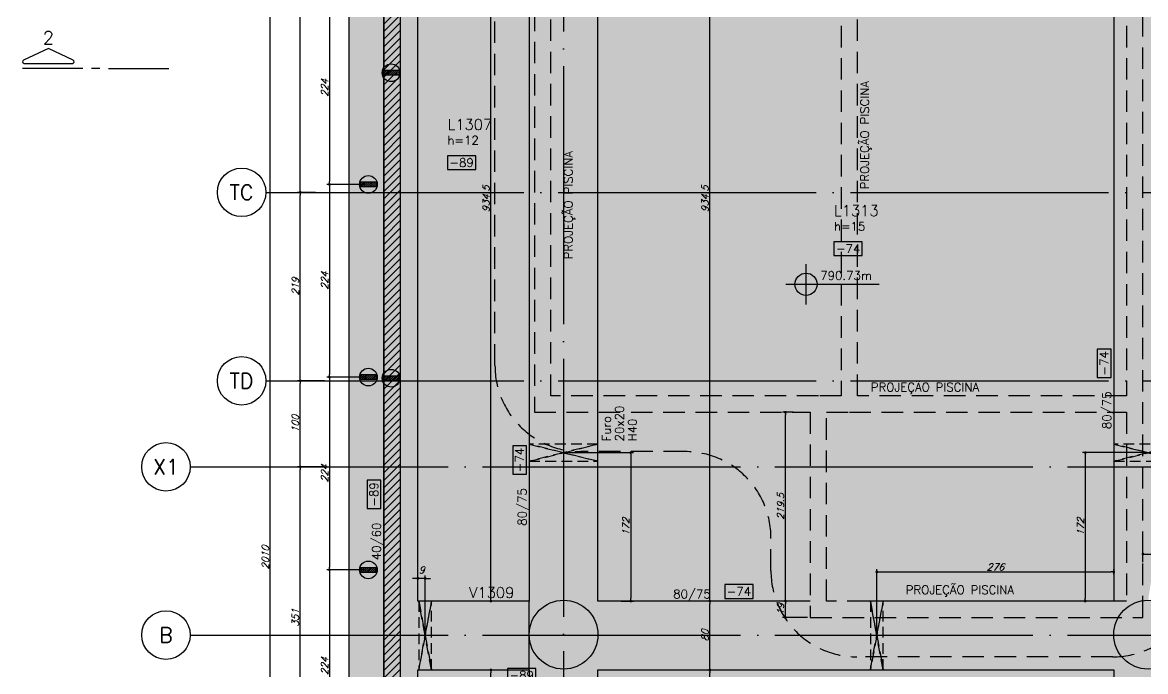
# Model space of a CAD drawing. Extents: x -5051 to 5519, y -2218 to 2282.
# Drawn here: x -3929 to -2623, y 317 to 1071 of the extents above; entities that cross this region are included whole.
import ezdxf
from ezdxf.enums import TextEntityAlignment as Align

# ---------------------------------------------------------------- set-up
doc = ezdxf.new("R2010")
doc.units = 0
doc.header["$LTSCALE"] = 50
doc.header["$MEASUREMENT"] = 0
for name, pattern in [('DASHED', [0.75, 0.5, -0.25]), ('EIXO', [6.8, 6, -0.4, 0, -0.4]), ('HIDDEN', [0.375, 0.25, -0.125])]:
    doc.linetypes.add(name, pattern=pattern)
doc.layers.get('0').update_dxf_attribs({"linetype": 'CONTINUOUS'})
doc.layers.get('DEFPOINTS').update_dxf_attribs({"linetype": 'CONTINUOUS'})
for name, color, linetype in [('71', 6, 'CONTINUOUS'), ('F-ARM', 6, 'CONTINUOUS'), ('F-CORTE-INDICAÇÃO', 4, 'CONTINUOUS'), ('F-COTAS', 106, 'CONTINUOUS'), ('F-COTAS ANCORAGEM', 106, 'CONTINUOUS'), ('F-COTAS-FUROS VIGA', 50, 'CONTINUOUS'), ('F-DESNIVEL-8', 11, 'CONTINUOUS'), ('F-EIXO', 12, 'EIXO'), ('F-FURO-PAREDE', 2, 'HIDDEN'), ('F-FURO-PAREDE-TEXTOS', 2, 'CONTINUOUS'), ('F-LAJES', 3, 'CONTINUOUS'), ('F-LAJES-DIM', 2, 'CONTINUOUS'), ('F-LAJES-NOME', 4, 'CONTINUOUS'), ('F-NÍVEL-PLANTA', 2, 'CONTINUOUS'), ('F-PILARES-M', 170, 'CONTINUOUS'), ('F-PISCINA PROJ.', 1, 'CONTINUOUS'), ('F-TEXTO', 6, 'CONTINUOUS'), ('F-TEXTO-YELLOW', 2, 'CONTINUOUS'), ('F-VIGAS', 3, 'CONTINUOUS'), ('F-VIGAS-DIM', 2, 'CONTINUOUS'), ('F-VIGAS-NOME', 4, 'CONTINUOUS')]:
    doc.layers.add(name, color=color, linetype=linetype)
doc.layers.add('F-DESNIVEL-6', color=7, linetype='CONTINUOUS', true_color=0xffdebd)
doc.styles.add('CP-TEXT-INCL', font='simplex.shx', dxfattribs={"oblique": 20})
doc.styles.add('MCP', font='simplex.shx')
doc.styles.add('ROMANS', font='simplex.shx')
doc.dimstyles.new('CP-COTAS-50', dxfattribs={"dimscale": 0.64, "dimtxt": 12.5, "dimasz": 5, "dimexe": 5, "dimexo": 5, "dimgap": 2.5, "dimtad": 1, "dimdec": 1, "dimdsep": 46, "dimtxsty": 'CP-TEXT-INCL', "dimblk1": 'DOT', "dimblk2": 'DOT', "dimsah": 1, "dimcen": 9, "dimclrd": 256, "dimclre": 256, "dimclrt": 256, "dimadec": 0, "dimazin": 0, "dimtfac": 1, "dimtdec": 1, "dimtmove": 2, "dimatfit": 3, "dimldrblk": 'DOT', "dimfxl": 5, "dimtolj": 1, "dimarcsym": 0})

# ---------------------------------------------------------------- blocks, each defined once
blk = doc.blocks.new('*U3')
at = {"layer": 'F-EIXO'}
blk.add_line((0, 0), (7197, 0), dxfattribs=at)
at = {"layer": 'F-EIXO', "color": 2, "linetype": 'Continuous'}
blk.add_circle((-28.2072, 0), 28.2072, dxfattribs=at)
at = {"layer": 'F-TEXTO', "style": 'ROMANS'}
blk.add_attdef('EIXO', text='', height=17.5, dxfattribs=at).set_placement((-28.2072, 0), align=Align.MIDDLE_CENTER)
blk = doc.blocks.new('*U4')
at = {"layer": 'F-EIXO'}
blk.add_line((0, 0), (7285, 0), dxfattribs=at)
at = {"layer": 'F-EIXO', "color": 2, "linetype": 'Continuous'}
blk.add_circle((-28.2072, 0), 28.2072, dxfattribs=at)
at = {"layer": 'F-TEXTO', "style": 'ROMANS'}
blk.add_attdef('EIXO', text='', height=17.5, dxfattribs=at).set_placement((-28.2072, 0), align=Align.MIDDLE_CENTER)
blk = doc.blocks.new('*U214')
at = {"layer": 'F-EIXO'}
blk.add_line((0, 0), (0, -2495.8), dxfattribs=at)
at = {"layer": 'F-TEXTO', "style": 'ROMANS'}
blk.add_attdef('EIXO', text='', height=17.5, rotation=360, dxfattribs=at).set_placement((0, 28.2), align=Align.MIDDLE_CENTER)
blk = doc.blocks.new('*U9')
at = {"layer": 'F-LAJES-DIM', "color": 1}
blk.add_lwpolyline([(0, 0), (33, 0), (33, 16), (0, 16)], close=True, dxfattribs=at)
at = {"layer": 'F-LAJES-DIM', "style": 'MCP'}
blk.add_attdef('DIM', text='', height=10, dxfattribs=at).set_placement((16.5, 8), align=Align.MIDDLE_CENTER)
blk = doc.blocks.new('*U12')
at = {"layer": 'F-VIGAS-DIM', "color": 1}
blk.add_lwpolyline([(0, 0), (33, 0), (33, 16), (0, 16)], close=True, dxfattribs=at)
at = {"layer": 'F-VIGAS-DIM', "style": 'MCP'}
blk.add_attdef('DIM', text='', height=10, dxfattribs=at).set_placement((16.5, 8), align=Align.MIDDLE_CENTER)
blk = doc.blocks.new('*U17')
at = {"layer": 'F-CORTE-INDICAÇÃO'}
for p, q in [((-100, 0), (-170, 0)), ((-80, 0), (-90, 0)), ((-70, 0), (0, 0))]:
    blk.add_line(p, q, dxfattribs=at)
blk.add_lwpolyline([(-112, 6, 0.802585), (-111.2, 9.8), (-140, 23.3), (-168.8, 9.8, 0.802585), (-168, 6)], format="xyb", close=True, dxfattribs=at)
at = {"layer": 'F-CORTE-INDICAÇÃO', "style": 'ROMANS'}
blk.add_attdef('CORTE', text='', height=15, dxfattribs=at).set_placement((-140, 35.8), align=Align.MIDDLE_CENTER)
at = {"layer": 'F-CORTE-INDICAÇÃO', "color": 2, "style": 'ROMANS'}
blk.add_attdef('FOLHA', text='', height=12, dxfattribs=at).set_placement((-140, -10), align=Align.MIDDLE_CENTER)
blk = doc.blocks.new('_DOT')
at = {"color": 0, "linetype": 'ByBlock'}
blk.add_line((-0.5, 0), (-1, 0), dxfattribs=at)
at = {"color": 0, "linetype": 'ByBlock', "const_width": 0.5}
blk.add_lwpolyline([(-0.25, 0, 1), (0.25, 0, 1)], format="xyb", close=True, dxfattribs=at)
blk = doc.blocks.new('*D100')
at = {"layer": 'DEFPOINTS', "color": 0, "linetype": 'Continuous', "transparency": 16777216}
for p in [(-3130, 319), (-3130, 319), (-3130, 171)]:
    blk.add_point(p, dxfattribs=at)
at = {"layer": 'F-COTAS', "linetype": 'Continuous', "lineweight": -2, "transparency": 16777216}
blk.add_line((-3130, 174.2), (-3130, 315.8), dxfattribs=at)
at = {"layer": 'F-COTAS', "linetype": 'Continuous', "lineweight": -2, "transparency": 16777216, "xscale": 3.2, "yscale": 3.2, "zscale": 3.2}
for p, rotation in [((-3130, 319), 90), ((-3130, 171), 270)]:
    blk.add_blockref('_DOT', p, dxfattribs=dict(at, rotation=rotation))
at = {"layer": 'F-COTAS', "linetype": 'Continuous', "transparency": 16777216, "insert": (-3135.6, 245), "char_height": 8, "attachment_point": 5, "rotation": 90, "style": 'CP-TEXT-INCL'}
blk.add_mtext('\\A1;148', dxfattribs=at)
blk = doc.blocks.new('*D101')
at = {"layer": 'DEFPOINTS', "color": 0, "linetype": 'Continuous', "transparency": 16777216}
for p in [(-3130, 399), (-3130, 399), (-3130, 319)]:
    blk.add_point(p, dxfattribs=at)
at = {"layer": 'F-COTAS', "linetype": 'Continuous', "lineweight": -2, "transparency": 16777216}
blk.add_line((-3130, 322.2), (-3130, 395.8), dxfattribs=at)
at = {"layer": 'F-COTAS', "linetype": 'Continuous', "lineweight": -2, "transparency": 16777216, "xscale": 3.2, "yscale": 3.2, "zscale": 3.2}
for p, rotation in [((-3130, 399), 90), ((-3130, 319), 270)]:
    blk.add_blockref('_DOT', p, dxfattribs=dict(at, rotation=rotation))
at = {"layer": 'F-COTAS', "linetype": 'Continuous', "transparency": 16777216, "insert": (-3135.6, 359), "char_height": 8, "attachment_point": 5, "rotation": 90, "style": 'CP-TEXT-INCL'}
blk.add_mtext('\\A1;80', dxfattribs=at)
blk = doc.blocks.new('*D102')
at = {"layer": 'DEFPOINTS', "color": 0, "linetype": 'Continuous', "transparency": 16777216}
for p in [(-3130, 1333.5), (-3130, 1333.5), (-3130, 399)]:
    blk.add_point(p, dxfattribs=at)
at = {"layer": 'F-COTAS', "linetype": 'Continuous', "lineweight": -2, "transparency": 16777216}
blk.add_line((-3130, 402.2), (-3130, 1330.3), dxfattribs=at)
at = {"layer": 'F-COTAS', "linetype": 'Continuous', "lineweight": -2, "transparency": 16777216, "xscale": 3.2, "yscale": 3.2, "zscale": 3.2}
for p, rotation in [((-3130, 1333.5), 90), ((-3130, 399), 270)]:
    blk.add_blockref('_DOT', p, dxfattribs=dict(at, rotation=rotation))
at = {"layer": 'F-COTAS', "linetype": 'Continuous', "transparency": 16777216, "insert": (-3135.6, 866.3), "char_height": 8, "attachment_point": 5, "rotation": 90, "style": 'CP-TEXT-INCL'}
blk.add_mtext('\\A1;934.5', dxfattribs=at)
blk = doc.blocks.new('*D105')
at = {"layer": 'DEFPOINTS', "color": 0, "linetype": 'Continuous', "transparency": 16777216}
for p in [(-3384.5, 319), (-3384.5, 319), (-3384.5, -397.3)]:
    blk.add_point(p, dxfattribs=at)
at = {"layer": 'F-COTAS', "linetype": 'Continuous', "lineweight": -2, "transparency": 16777216}
blk.add_line((-3384.5, -394.1), (-3384.5, 315.8), dxfattribs=at)
at = {"layer": 'F-COTAS', "linetype": 'Continuous', "lineweight": -2, "transparency": 16777216, "xscale": 3.2, "yscale": 3.2, "zscale": 3.2}
for p, rotation in [((-3384.5, 319), 90), ((-3384.5, -397.3), 270)]:
    blk.add_blockref('_DOT', p, dxfattribs=dict(at, rotation=rotation))
at = {"layer": 'F-COTAS', "linetype": 'Continuous', "transparency": 16777216, "insert": (-3390.1, -39.1), "char_height": 8, "attachment_point": 5, "rotation": 90, "style": 'CP-TEXT-INCL'}
blk.add_mtext('\\A1;716.3', dxfattribs=at)
blk = doc.blocks.new('*D106')
at = {"layer": 'DEFPOINTS', "color": 0, "linetype": 'Continuous', "transparency": 16777216}
for p in [(-3384.5, 1333.5), (-3384.5, 1333.5), (-3384.5, 399)]:
    blk.add_point(p, dxfattribs=at)
at = {"layer": 'F-COTAS', "linetype": 'Continuous', "lineweight": -2, "transparency": 16777216}
blk.add_line((-3384.5, 402.2), (-3384.5, 1330.3), dxfattribs=at)
at = {"layer": 'F-COTAS', "linetype": 'Continuous', "lineweight": -2, "transparency": 16777216, "xscale": 3.2, "yscale": 3.2, "zscale": 3.2}
for p, rotation in [((-3384.5, 1333.5), 90), ((-3384.5, 399), 270)]:
    blk.add_blockref('_DOT', p, dxfattribs=dict(at, rotation=rotation))
at = {"layer": 'F-COTAS', "linetype": 'Continuous', "transparency": 16777216, "insert": (-3390.1, 866.3), "char_height": 8, "attachment_point": 5, "rotation": 90, "style": 'CP-TEXT-INCL'}
blk.add_mtext('\\A1;934.5', dxfattribs=at)
blk = doc.blocks.new('*D354')
at = {"layer": 'DEFPOINTS', "color": 0, "linetype": 'Continuous', "transparency": 16777216}
for p in [(-2660, 432.9), (-2660, 427.2), (-2935.6, 359)]:
    blk.add_point(p, dxfattribs=at)
at = {"layer": 'F-COTAS-FUROS VIGA', "linetype": 'Continuous', "lineweight": -2, "transparency": 16777216}
for p, q in [((-2935.6, 362.2), (-2935.6, 436.1)), ((-2932.4, 432.9), (-2663.2, 432.9)), ((-2660, 430.4), (-2660, 436.1))]:
    blk.add_line(p, q, dxfattribs=at)
at = {"layer": 'F-COTAS-FUROS VIGA', "linetype": 'Continuous', "lineweight": -2, "transparency": 16777216, "xscale": 3.2, "yscale": 3.2, "zscale": 3.2, "rotation": 180}
blk.add_blockref('_DOT', (-2935.6, 432.9), dxfattribs=at)
at = {"layer": 'F-COTAS-FUROS VIGA', "linetype": 'Continuous', "lineweight": -2, "transparency": 16777216, "xscale": 3.2, "yscale": 3.2, "zscale": 3.2}
blk.add_blockref('_DOT', (-2660, 432.9), dxfattribs=at)
at = {"layer": 'F-COTAS-FUROS VIGA', "linetype": 'Continuous', "transparency": 16777216, "insert": (-2797.8, 438.5), "char_height": 8, "attachment_point": 5, "style": 'CP-TEXT-INCL'}
blk.add_mtext('\\A1;276', dxfattribs=at)
blk = doc.blocks.new('*D355')
at = {"layer": 'DEFPOINTS', "color": 0, "linetype": 'Continuous', "transparency": 16777216}
for p in [(-2620, 571.5), (-2693.1, 399), (-2684.3, 399)]:
    blk.add_point(p, dxfattribs=at)
at = {"layer": 'F-COTAS-FUROS VIGA', "linetype": 'Continuous', "lineweight": -2, "transparency": 16777216}
for p, q in [((-2623.2, 571.5), (-2696.3, 571.5)), ((-2693.1, 568.3), (-2693.1, 402.2)), ((-2687.5, 399), (-2696.3, 399))]:
    blk.add_line(p, q, dxfattribs=at)
at = {"layer": 'F-COTAS-FUROS VIGA', "linetype": 'Continuous', "lineweight": -2, "transparency": 16777216, "xscale": 3.2, "yscale": 3.2, "zscale": 3.2}
for p, rotation in [((-2693.1, 571.5), 90), ((-2693.1, 399), 270)]:
    blk.add_blockref('_DOT', p, dxfattribs=dict(at, rotation=rotation))
at = {"layer": 'F-COTAS-FUROS VIGA', "linetype": 'Continuous', "transparency": 16777216, "insert": (-2698.7, 485.2), "char_height": 8, "attachment_point": 5, "rotation": 90, "style": 'CP-TEXT-INCL'}
blk.add_mtext('\\A1;172', dxfattribs=at)
blk = doc.blocks.new('*D356')
at = {"layer": 'DEFPOINTS', "color": 0, "linetype": 'Continuous', "transparency": 16777216}
for p in [(-3300, 571.5), (-3236.1, 399), (-3221.9, 399)]:
    blk.add_point(p, dxfattribs=at)
at = {"layer": 'F-COTAS-FUROS VIGA', "linetype": 'Continuous', "lineweight": -2, "transparency": 16777216}
for p, q in [((-3296.8, 571.5), (-3218.7, 571.5)), ((-3221.9, 568.3), (-3221.9, 402.2)), ((-3232.9, 399), (-3218.7, 399))]:
    blk.add_line(p, q, dxfattribs=at)
at = {"layer": 'F-COTAS-FUROS VIGA', "linetype": 'Continuous', "lineweight": -2, "transparency": 16777216, "xscale": 3.2, "yscale": 3.2, "zscale": 3.2}
for p, rotation in [((-3221.9, 571.5), 90), ((-3221.9, 399), 270)]:
    blk.add_blockref('_DOT', p, dxfattribs=dict(at, rotation=rotation))
at = {"layer": 'F-COTAS-FUROS VIGA', "linetype": 'Continuous', "transparency": 16777216, "insert": (-3227.5, 485.2), "char_height": 8, "attachment_point": 5, "rotation": 90, "style": 'CP-TEXT-INCL'}
blk.add_mtext('\\A1;172', dxfattribs=at)
blk = doc.blocks.new('*D357')
at = {"layer": 'DEFPOINTS', "color": 0, "linetype": 'Continuous', "transparency": 16777216}
for p in [(-3469.5, 425.4), (-3469.5, 410.4), (-3461, 359)]:
    blk.add_point(p, dxfattribs=at)
at = {"layer": 'F-COTAS-FUROS VIGA', "linetype": 'Continuous', "lineweight": -2, "transparency": 16777216}
for p, q in [((-3472.7, 425.4), (-3475.9, 425.4)), ((-3469.5, 413.6), (-3469.5, 428.6)), ((-3461, 425.4), (-3469.5, 425.4)), ((-3461, 362.2), (-3461, 428.6)), ((-3457.8, 425.4), (-3454.6, 425.4))]:
    blk.add_line(p, q, dxfattribs=at)
at = {"layer": 'F-COTAS-FUROS VIGA', "linetype": 'Continuous', "lineweight": -2, "transparency": 16777216, "xscale": 3.2, "yscale": 3.2, "zscale": 3.2}
blk.add_blockref('_DOT', (-3469.5, 425.4), dxfattribs=at)
at = {"layer": 'F-COTAS-FUROS VIGA', "linetype": 'Continuous', "lineweight": -2, "transparency": 16777216, "xscale": 3.2, "yscale": 3.2, "zscale": 3.2, "rotation": 180}
blk.add_blockref('_DOT', (-3461, 425.4), dxfattribs=at)
at = {"layer": 'F-COTAS-FUROS VIGA', "linetype": 'Continuous', "transparency": 16777216, "insert": (-3465.2, 435), "char_height": 8, "attachment_point": 5, "style": 'CP-TEXT-INCL'}
blk.add_mtext('\\A1;9', dxfattribs=at)
blk = doc.blocks.new('PONTO ANCORAGEM_EST')
at = {"layer": 'F-ARM'}
h = blk.add_hatch(dxfattribs=at)
h.set_pattern_fill('ANSI31', color=2, scale=0.5)
h.set_pattern_definition([(45, (0, 0), (-1.122532, 1.122532), [])])
h.paths.add_polyline_path([(-1159.6, 5937.1), (-1179.6, 5937.1), (-1179.6, 5932.1), (-1159.6, 5932.1)])
at = {"layer": 'F-ARM', "color": 3, "elevation": 0}
blk.add_lwpolyline([(-1179.6, 5932.1), (-1159.6, 5932.1), (-1159.6, 5937.1), (-1179.6, 5937.1)], close=True, dxfattribs=at)
at = {"layer": 'F-ARM', "color": 3}
blk.add_circle((-1169.6, 5934.6, 0), 10.3, dxfattribs=at)
blk = doc.blocks.new('*D414')
at = {"layer": 'DEFPOINTS', "color": 0, "linetype": 'Continuous', "transparency": 16777216}
for p in [(-3641.4, 1454.5), (-3549.5, 1454.5), (-3549.5, -555.5)]:
    blk.add_point(p, dxfattribs=at)
at = {"layer": 'F-COTAS', "linetype": 'Continuous', "lineweight": -2, "transparency": 16777216}
for p, q in [((-3552.7, 1454.5), (-3644.6, 1454.5)), ((-3641.4, -552.3), (-3641.4, 1451.3)), ((-3552.7, -555.5), (-3644.6, -555.5))]:
    blk.add_line(p, q, dxfattribs=at)
at = {"layer": 'F-COTAS', "linetype": 'Continuous', "lineweight": -2, "transparency": 16777216, "xscale": 3.2, "yscale": 3.2, "zscale": 3.2}
for p, rotation in [((-3641.4, 1454.5), 90), ((-3641.4, -555.5), 270)]:
    blk.add_blockref('_DOT', p, dxfattribs=dict(at, rotation=rotation))
at = {"layer": 'F-COTAS', "linetype": 'Continuous', "transparency": 16777216, "insert": (-3647, 449.5), "char_height": 8, "attachment_point": 5, "rotation": 90, "style": 'CP-TEXT-INCL'}
blk.add_mtext('\\A1;2010', dxfattribs=at)
blk = doc.blocks.new('*D419')
at = {"layer": 'DEFPOINTS', "color": 0, "linetype": 'Continuous', "transparency": 16777216}
for p in [(-3606.3, 555), (-3575, 555), (-3575, 204)]:
    blk.add_point(p, dxfattribs=at)
at = {"layer": 'F-COTAS', "linetype": 'Continuous', "lineweight": -2, "transparency": 16777216}
for p, q in [((-3578.2, 555), (-3609.5, 555)), ((-3606.3, 207.2), (-3606.3, 551.8)), ((-3578.2, 204), (-3609.5, 204))]:
    blk.add_line(p, q, dxfattribs=at)
at = {"layer": 'F-COTAS', "linetype": 'Continuous', "lineweight": -2, "transparency": 16777216, "xscale": 3.2, "yscale": 3.2, "zscale": 3.2}
for p, rotation in [((-3606.3, 555), 90), ((-3606.3, 204), 270)]:
    blk.add_blockref('_DOT', p, dxfattribs=dict(at, rotation=rotation))
at = {"layer": 'F-COTAS', "linetype": 'Continuous', "transparency": 16777216, "insert": (-3611.9, 379.5), "char_height": 8, "attachment_point": 5, "rotation": 90, "style": 'CP-TEXT-INCL'}
blk.add_mtext('\\A1;351', dxfattribs=at)
blk = doc.blocks.new('*D420')
at = {"layer": 'DEFPOINTS', "color": 0, "linetype": 'Continuous', "transparency": 16777216}
for p in [(-3606.3, 655), (-3575, 655), (-3575, 555)]:
    blk.add_point(p, dxfattribs=at)
at = {"layer": 'F-COTAS', "linetype": 'Continuous', "lineweight": -2, "transparency": 16777216}
for p, q in [((-3578.2, 655), (-3609.5, 655)), ((-3606.3, 558.2), (-3606.3, 651.8)), ((-3578.2, 555), (-3609.5, 555))]:
    blk.add_line(p, q, dxfattribs=at)
at = {"layer": 'F-COTAS', "linetype": 'Continuous', "lineweight": -2, "transparency": 16777216, "xscale": 3.2, "yscale": 3.2, "zscale": 3.2}
for p, rotation in [((-3606.3, 655), 90), ((-3606.3, 555), 270)]:
    blk.add_blockref('_DOT', p, dxfattribs=dict(at, rotation=rotation))
at = {"layer": 'F-COTAS', "linetype": 'Continuous', "transparency": 16777216, "insert": (-3611.9, 605), "char_height": 8, "attachment_point": 5, "rotation": 90, "style": 'CP-TEXT-INCL'}
blk.add_mtext('\\A1;100', dxfattribs=at)
blk = doc.blocks.new('*D421')
at = {"layer": 'DEFPOINTS', "color": 0, "linetype": 'Continuous', "transparency": 16777216}
for p in [(-3606.3, 874), (-3585.3, 874), (-3575, 655)]:
    blk.add_point(p, dxfattribs=at)
at = {"layer": 'F-COTAS', "linetype": 'Continuous', "lineweight": -2, "transparency": 16777216}
for p, q in [((-3588.5, 874), (-3609.5, 874)), ((-3606.3, 658.2), (-3606.3, 870.8)), ((-3578.2, 655), (-3609.5, 655))]:
    blk.add_line(p, q, dxfattribs=at)
at = {"layer": 'F-COTAS', "linetype": 'Continuous', "lineweight": -2, "transparency": 16777216, "xscale": 3.2, "yscale": 3.2, "zscale": 3.2}
for p, rotation in [((-3606.3, 874), 90), ((-3606.3, 655), 270)]:
    blk.add_blockref('_DOT', p, dxfattribs=dict(at, rotation=rotation))
at = {"layer": 'F-COTAS', "linetype": 'Continuous', "transparency": 16777216, "insert": (-3611.9, 764.5), "char_height": 8, "attachment_point": 5, "rotation": 90, "style": 'CP-TEXT-INCL'}
blk.add_mtext('\\A1;219', dxfattribs=at)
blk = doc.blocks.new('*D422')
at = {"layer": 'DEFPOINTS', "color": 0, "linetype": 'Continuous', "transparency": 16777216}
for p in [(-3606.3, 1343.5), (-3594.5, 1343.5), (-3585.3, 874)]:
    blk.add_point(p, dxfattribs=at)
at = {"layer": 'F-COTAS', "linetype": 'Continuous', "lineweight": -2, "transparency": 16777216}
for p, q in [((-3597.7, 1343.5), (-3609.5, 1343.5)), ((-3606.3, 877.2), (-3606.3, 1340.3)), ((-3588.5, 874), (-3609.5, 874))]:
    blk.add_line(p, q, dxfattribs=at)
at = {"layer": 'F-COTAS', "linetype": 'Continuous', "lineweight": -2, "transparency": 16777216, "xscale": 3.2, "yscale": 3.2, "zscale": 3.2}
for p, rotation in [((-3606.3, 1343.5), 90), ((-3606.3, 874), 270)]:
    blk.add_blockref('_DOT', p, dxfattribs=dict(at, rotation=rotation))
at = {"layer": 'F-COTAS', "linetype": 'Continuous', "transparency": 16777216, "insert": (-3611.9, 1108.8), "char_height": 8, "attachment_point": 5, "rotation": 90, "style": 'CP-TEXT-INCL'}
blk.add_mtext('\\A1;469.5', dxfattribs=at)
blk = doc.blocks.new('*D529')
at = {"layer": 'DEFPOINTS', "color": 0, "linetype": 'Continuous', "transparency": 16777216}
for p in [(-3527, 1107.3), (-3572.3, 883.3), (-3527, 883.3)]:
    blk.add_point(p, dxfattribs=at)
at = {"layer": 'F-COTAS ANCORAGEM', "linetype": 'Continuous', "lineweight": -2, "transparency": 16777216}
for p, q in [((-3530.2, 1107.3), (-3575.5, 1107.3)), ((-3572.3, 1104.1), (-3572.3, 886.5)), ((-3530.2, 883.3), (-3575.5, 883.3))]:
    blk.add_line(p, q, dxfattribs=at)
at = {"layer": 'F-COTAS ANCORAGEM', "linetype": 'Continuous', "lineweight": -2, "transparency": 16777216, "xscale": 3.2, "yscale": 3.2, "zscale": 3.2}
for p, rotation in [((-3572.3, 1107.3), 90), ((-3572.3, 883.3), 270)]:
    blk.add_blockref('_DOT', p, dxfattribs=dict(at, rotation=rotation))
at = {"layer": 'F-COTAS ANCORAGEM', "linetype": 'Continuous', "transparency": 16777216, "insert": (-3577.9, 995.3), "char_height": 8, "attachment_point": 5, "rotation": 90, "style": 'CP-TEXT-INCL'}
blk.add_mtext('\\A1;224', dxfattribs=at)
blk = doc.blocks.new('*D530')
at = {"layer": 'DEFPOINTS', "color": 0, "linetype": 'Continuous', "transparency": 16777216}
for p in [(-3527, 883.3), (-3572.3, 659.3), (-3527, 659.3)]:
    blk.add_point(p, dxfattribs=at)
at = {"layer": 'F-COTAS ANCORAGEM', "linetype": 'Continuous', "lineweight": -2, "transparency": 16777216}
for p, q in [((-3530.2, 883.3), (-3575.5, 883.3)), ((-3572.3, 880.1), (-3572.3, 662.5)), ((-3530.2, 659.3), (-3575.5, 659.3))]:
    blk.add_line(p, q, dxfattribs=at)
at = {"layer": 'F-COTAS ANCORAGEM', "linetype": 'Continuous', "lineweight": -2, "transparency": 16777216, "xscale": 3.2, "yscale": 3.2, "zscale": 3.2}
for p, rotation in [((-3572.3, 883.3), 90), ((-3572.3, 659.3), 270)]:
    blk.add_blockref('_DOT', p, dxfattribs=dict(at, rotation=rotation))
at = {"layer": 'F-COTAS ANCORAGEM', "linetype": 'Continuous', "transparency": 16777216, "insert": (-3577.9, 771.3), "char_height": 8, "attachment_point": 5, "rotation": 90, "style": 'CP-TEXT-INCL'}
blk.add_mtext('\\A1;224', dxfattribs=at)
blk = doc.blocks.new('*D531')
at = {"layer": 'DEFPOINTS', "color": 0, "linetype": 'Continuous', "transparency": 16777216}
for p in [(-3527, 659.3), (-3572.3, 435.3), (-3527, 435.3)]:
    blk.add_point(p, dxfattribs=at)
at = {"layer": 'F-COTAS ANCORAGEM', "linetype": 'Continuous', "lineweight": -2, "transparency": 16777216}
for p, q in [((-3530.2, 659.3), (-3575.5, 659.3)), ((-3572.3, 656.1), (-3572.3, 438.5)), ((-3530.2, 435.3), (-3575.5, 435.3))]:
    blk.add_line(p, q, dxfattribs=at)
at = {"layer": 'F-COTAS ANCORAGEM', "linetype": 'Continuous', "lineweight": -2, "transparency": 16777216, "xscale": 3.2, "yscale": 3.2, "zscale": 3.2}
for p, rotation in [((-3572.3, 659.3), 90), ((-3572.3, 435.3), 270)]:
    blk.add_blockref('_DOT', p, dxfattribs=dict(at, rotation=rotation))
at = {"layer": 'F-COTAS ANCORAGEM', "linetype": 'Continuous', "transparency": 16777216, "insert": (-3577.9, 547.3), "char_height": 8, "attachment_point": 5, "rotation": 90, "style": 'CP-TEXT-INCL'}
blk.add_mtext('\\A1;224', dxfattribs=at)
blk = doc.blocks.new('*D532')
at = {"layer": 'DEFPOINTS', "color": 0, "linetype": 'Continuous', "transparency": 16777216}
for p in [(-3527, 435.3), (-3572.3, 211.3), (-3527, 211.3)]:
    blk.add_point(p, dxfattribs=at)
at = {"layer": 'F-COTAS ANCORAGEM', "linetype": 'Continuous', "lineweight": -2, "transparency": 16777216}
for p, q in [((-3530.2, 435.3), (-3575.5, 435.3)), ((-3572.3, 432.1), (-3572.3, 214.5)), ((-3530.2, 211.3), (-3575.5, 211.3))]:
    blk.add_line(p, q, dxfattribs=at)
at = {"layer": 'F-COTAS ANCORAGEM', "linetype": 'Continuous', "lineweight": -2, "transparency": 16777216, "xscale": 3.2, "yscale": 3.2, "zscale": 3.2}
for p, rotation in [((-3572.3, 435.3), 90), ((-3572.3, 211.3), 270)]:
    blk.add_blockref('_DOT', p, dxfattribs=dict(at, rotation=rotation))
at = {"layer": 'F-COTAS ANCORAGEM', "linetype": 'Continuous', "transparency": 16777216, "insert": (-3577.9, 323.3), "char_height": 8, "attachment_point": 5, "rotation": 90, "style": 'CP-TEXT-INCL'}
blk.add_mtext('\\A1;224', dxfattribs=at)
blk = doc.blocks.new('Nível - Planta')
at = {"layer": 'F-NÍVEL-PLANTA'}
h = blk.add_hatch(color=71, dxfattribs=at)
h.paths.add_polyline_path([(0, 0), (0, 0.26, 0.414214), (-0.26, 0)])
h.paths.add_polyline_path([(0.26, 0), (0, 0), (0, -0.26, 0.414214)])
for p, q in [((0, -0.469), (0, 0.469)), ((-0.469, 0), (1.704, 0))]:
    blk.add_line(p, q, dxfattribs=at)
blk.add_circle((0, 0), 0.26, dxfattribs=at)
at = {"layer": 'F-TEXTO', "color": 3, "style": 'MCP'}
blk.add_attdef('NÍVEL', (0.333, 0.102), '', height=0.2, dxfattribs=at)
blk = doc.blocks.new('*D547')
at = {"layer": 'DEFPOINTS', "color": 0, "linetype": 'Continuous', "transparency": 16777216}
for p in [(-3042, 618.5), (-3029.6, 618.5), (-3029.6, 399)]:
    blk.add_point(p, dxfattribs=at)
at = {"layer": 'F-COTAS', "linetype": 'Continuous', "lineweight": -2, "transparency": 16777216}
for p, q in [((-3032.8, 618.5), (-3045.2, 618.5)), ((-3042, 402.2), (-3042, 615.3)), ((-3032.8, 399), (-3045.2, 399))]:
    blk.add_line(p, q, dxfattribs=at)
at = {"layer": 'F-COTAS', "linetype": 'Continuous', "lineweight": -2, "transparency": 16777216, "xscale": 3.2, "yscale": 3.2, "zscale": 3.2}
for p, rotation in [((-3042, 618.5), 90), ((-3042, 399), 270)]:
    blk.add_blockref('_DOT', p, dxfattribs=dict(at, rotation=rotation))
at = {"layer": 'F-COTAS', "linetype": 'Continuous', "transparency": 16777216, "insert": (-3047.6, 508.8), "char_height": 8, "attachment_point": 5, "rotation": 90, "style": 'CP-TEXT-INCL'}
blk.add_mtext('\\A1;219.5', dxfattribs=at)
blk = doc.blocks.new('*D548')
at = {"layer": 'DEFPOINTS', "color": 0, "linetype": 'Continuous', "transparency": 16777216}
for p in [(-3042, 399), (-3030.4, 399), (-3013, 380)]:
    blk.add_point(p, dxfattribs=at)
at = {"layer": 'F-COTAS', "linetype": 'Continuous', "lineweight": -2, "transparency": 16777216}
for p, q in [((-3033.6, 399), (-3045.2, 399)), ((-3042, 383.2), (-3042, 395.8)), ((-3016.2, 380), (-3045.2, 380))]:
    blk.add_line(p, q, dxfattribs=at)
at = {"layer": 'F-COTAS', "linetype": 'Continuous', "lineweight": -2, "transparency": 16777216, "xscale": 3.2, "yscale": 3.2, "zscale": 3.2}
for p, rotation in [((-3042, 399), 90), ((-3042, 380), 270)]:
    blk.add_blockref('_DOT', p, dxfattribs=dict(at, rotation=rotation))
at = {"layer": 'F-COTAS', "linetype": 'Continuous', "transparency": 16777216, "insert": (-3047.6, 389.5), "char_height": 8, "attachment_point": 5, "rotation": 90, "style": 'CP-TEXT-INCL'}
blk.add_mtext('\\A1;19', dxfattribs=at)
blk = doc.blocks.new('*D549')
at = {"layer": 'DEFPOINTS', "color": 0, "linetype": 'Continuous', "transparency": 16777216}
for p in [(-2580, 453.7), (-2626, 440.9), (-2580, 440.9)]:
    blk.add_point(p, dxfattribs=at)
at = {"layer": 'F-COTAS', "linetype": 'Continuous', "lineweight": -2, "transparency": 16777216}
for p, q in [((-2626, 444.1), (-2626, 456.9)), ((-2622.8, 453.7), (-2583.2, 453.7)), ((-2580, 444.1), (-2580, 456.9))]:
    blk.add_line(p, q, dxfattribs=at)
at = {"layer": 'F-COTAS', "linetype": 'Continuous', "lineweight": -2, "transparency": 16777216, "xscale": 3.2, "yscale": 3.2, "zscale": 3.2, "rotation": 180}
blk.add_blockref('_DOT', (-2626, 453.7), dxfattribs=at)
at = {"layer": 'F-COTAS', "linetype": 'Continuous', "lineweight": -2, "transparency": 16777216, "xscale": 3.2, "yscale": 3.2, "zscale": 3.2}
blk.add_blockref('_DOT', (-2580, 453.7), dxfattribs=at)
at = {"layer": 'F-COTAS', "linetype": 'Continuous', "transparency": 16777216, "insert": (-2603, 459.3), "char_height": 8, "attachment_point": 5, "style": 'CP-TEXT-INCL'}
blk.add_mtext('\\A1;46', dxfattribs=at)

msp = doc.modelspace()

# ---------------------------------------------------------------- hatches: boundary and pattern name
at = {"layer": '71', "linetype": 'Continuous'}
h = msp.add_hatch(dxfattribs=at)
h.set_pattern_fill('ANSI31', color=1, scale=50)
h.paths.add_polyline_path([(-3489.5, 1377.5), (-3489.5, 1396.5), (-3508.5, 1396.5), (-3508.5, -435.5), (-3489.5, -435.5), (-3489.5, -416.5)])

# ---------------------------------------------------------------- linework, layer by layer
at = {"color": 4, "linetype": 'DASHED'}
msp.add_lwpolyline([(-3279.785, 1282.285), (-2661.145, 1282.285, -0.41421356), (-2561.145, 1182.285), (-2561.145, 434.215, -0.41421356), (-2661.145, 334.215), (-2958.785, 334.215, -0.41421356), (-3058.785, 434.215), (-3058.785, 472.715, 0.41421356), (-3158.785, 572.715), (-3279.785, 572.715, -0.41421356), (-3379.785, 672.715), (-3379.785, 1182.285, -0.41421356)], format="xyb", close=True, dxfattribs=at)
at = {"layer": '71', "color": 2, "linetype": 'Continuous'}
for p, q in [((-3508.5, -435.5), (-3508.5, 1396.5)), ((-3489.5, -435.5), (-3489.5, 1377.5))]:
    msp.add_line(p, q, dxfattribs=at)
at = {"layer": 'F-DESNIVEL-6', "linetype": 'Continuous'}
for points in [[(-2660, 1377.5), (-3260, 1197), (-3260, 658)], [(-2660, 1377.5), (-3260, 658), (-2660, 1377.5)], [(-2660, 1377.5), (-3260, 658), (-3260, 399)], [(-2660, 1377.5), (-3260, 399), (-2660, 1377.5)], [(-2660, 1377.5), (-3260, 399), (-3013, 399)], [(-2660, 1377.5), (-3013, 399), (-2660, 1377.5)], [(-2660, 1377.5), (-3013, 399), (-2954, 399)], [(-2660, 1377.5), (-2954, 399), (-2660, 1377.5)], [(-2660, 1377.5), (-2954, 399), (-2660, 399)], [(-3260, 658), (-3260, 1197), (-3340, 1197)], [(-3260, 658), (-3340, 1197), (-3340, 658)], [(-2580, 658), (-2580, 1197), (-2660, 1197)], [(-2580, 658), (-2660, 1197), (-2660, 658)], [(-3260, 658), (-3340, 658), (-3305.54, 399)], [(-3305.54, 399), (-3340, 658), (-3340, 399)], [(-3260, 658), (-3340, 658), (-3260, 658)], [(-3260, 658), (-3305.54, 399), (-3300, 400.102)], [(-3260, 658), (-3300, 400.102), (-3294.46, 399)], [(-3260, 658), (-3294.46, 399), (-3260, 399)], [(-2580, 658), (-2660, 658), (-2625.54, 399)], [(-2625.54, 399), (-2660, 658), (-2660, 399)], [(-2580, 658), (-2660, 658), (-2580, 658)], [(-2580, 658), (-2625.54, 399), (-2620, 400.102)], [(-3260, 161.5), (-3260, 399), (-3340, 399)], [(-3260, 161.5), (-3340, 399), (-3340, 161.5)], [(-3260, 399), (-3260, 360.513), (-2983.5, 399)], [(-3260, 360.513), (-3259.898, 360), (-2983.5, 399)], [(-2983.5, 399), (-3259.898, 360), (-2983.5, 319)], [(-2983.5, 319), (-2660, 360.513), (-2660, 399)], [(-2983.5, 319), (-2660, 399), (-2983.5, 399)], [(-2983.5, 319), (-2983.5, 399), (-2983.5, 319)], [(-2580, 171), (-2580, 399), (-2660, 399)], [(-2580, 171), (-2660, 399), (-2660, 171)], [(-3259.898, 360), (-3260, 359.487), (-2983.5, 319)], [(-2983.5, 319), (-3260, 359.487), (-3260, 319)], [(-2983.5, 319), (-2660.102, 360), (-2660, 360.513)], [(-2983.5, 319), (-2660, 359.487), (-2660.102, 360)], [(-2983.5, 319), (-2660, 319), (-2660, 359.487)]]:
    msp.add_solid(points, dxfattribs=at)
at = {"layer": 'F-DESNIVEL-8', "linetype": 'Continuous'}
for points in [[(-3509.5, 1454.5), (-3549.5, 1454.5), (-3509.5, -555.5)], [(-3509.5, -555.5), (-3549.5, 1454.5), (-3549.5, -555.5)], [(-3509.5, 1454.5), (-3509.5, -555.5), (-3509.5, 1454.5)], [(-3509.5, 1454.5), (-3509.5, -555.5), (-3509.5, -515.5)], [(-3509.5, 1454.5), (-3509.5, -515.5), (-3509.5, 1454.5)], [(-3509.5, 1454.5), (-3509.5, -515.5), (-3509.5, 359)], [(-3509.5, 1454.5), (-3509.5, 359), (-3509.5, 1454.5)], [(-3509.5, 1454.5), (-3509.5, 359), (-3509.5, 1414.5)], [(-3469.5, 359), (-3469.5, 1333.5), (-3509.5, 1414.5)], [(-3469.5, 359), (-3509.5, 1414.5), (-3509.5, 359)], [(-3469.5, 1333.5), (-3469.5, 399), (-3340, 399)], [(-3469.5, 1333.5), (-3340, 399), (-3469.5, 1333.5)], [(-3469.5, 1333.5), (-3340, 399), (-3340, 658)], [(-3469.5, 1333.5), (-3340, 658), (-3469.5, 1333.5)], [(-3469.5, 1333.5), (-3340, 658), (-3340, 1197)], [(-2660, 1333.5), (-2660, 399), (-2660, 1333.5)], [(-2660, 1333.5), (-2660, 399), (-2660, 658)], [(-2660, 1333.5), (-2660, 658), (-2660, 1333.5)], [(-2660, 1333.5), (-2660, 658), (-2660, 1197)], [(-3469.5, 319), (-3340, 360.513), (-3340, 399)], [(-3469.5, 319), (-3340, 399), (-3469.5, 399)], [(-3469.5, 319), (-3469.5, 399), (-3469.5, 319)], [(-3469.5, -435.5), (-3469.5, 359), (-3509.5, 359)], [(-3469.5, -435.5), (-3509.5, 359), (-3509.5, -515.5)], [(-3469.5, 359), (-3509.5, 359), (-3469.5, 359)], [(-3469.5, 319), (-3340.102, 360), (-3340, 360.513)], [(-3469.5, 319), (-3340, 359.487), (-3340.102, 360)], [(-3469.5, 319), (-3340, 319), (-3340, 359.487)], [(-3469.5, 319), (-3469.5, -435.5), (-3340, -435.5)], [(-3469.5, 319), (-3340, -435.5), (-3469.5, 319)], [(-3469.5, 319), (-3340, -435.5), (-3340, -303)], [(-3469.5, 319), (-3340, -303), (-3469.5, 319)], [(-3469.5, 319), (-3340, -303), (-3340, -200)], [(-3469.5, 319), (-3340, -200), (-3469.5, 319)], [(-3469.5, 319), (-3340, -200), (-3340, 161.5)], [(-3469.5, 319), (-3340, 161.5), (-3469.5, 319)], [(-3469.5, 319), (-3340, 161.5), (-3340, 319)], [(-3469.5, 319), (-3340, 319), (-3469.5, 319)], [(-3260, 319), (-3260, 171), (-2660, 171)], [(-3260, 319), (-2660, 171), (-3260, 319)], [(-3260, 319), (-2660, 171), (-2660, 319)], [(-3260, 319), (-2660, 319), (-3260, 319)], [(-3260, 319), (-2660, 319), (-2983.5, 319)], [(-3260, 319), (-2983.5, 319), (-3260, 319)]]:
    msp.add_solid(points, dxfattribs=at)
at = {"layer": 'F-FURO-PAREDE'}
for points in [[(-3300, 571.456), (-3260, 561.456), (-3260, 581.456), (-3300, 571.456), (-3260, 581.456), (-3340, 581.456), (-3300, 571.456), (-3340, 581.456), (-3340, 561.456), (-3300, 571.456), (-3340, 561.456), (-3260, 561.456), (-3300, 571.456)], [(-2620, 571.456), (-2580, 561.456), (-2580, 581.456), (-2620, 571.456), (-2580, 581.456), (-2660, 581.456), (-2620, 571.456), (-2660, 581.456), (-2660, 561.456), (-2620, 571.456), (-2660, 561.456), (-2580, 561.456), (-2620, 571.456)], [(-3461, 359), (-3468.5, 319), (-3453.5, 319), (-3461, 359), (-3453.5, 319), (-3453.5, 399), (-3461, 359), (-3453.5, 399), (-3468.5, 399), (-3461, 359), (-3468.5, 399), (-3468.5, 319), (-3461, 359)], [(-2935.646, 359), (-2943.146, 319), (-2928.146, 319), (-2935.646, 359), (-2928.146, 319), (-2928.146, 399), (-2935.646, 359), (-2928.146, 399), (-2943.146, 399), (-2935.646, 359), (-2943.146, 399), (-2943.146, 319), (-2935.646, 359)]]:
    msp.add_lwpolyline(points, dxfattribs=at)
at = {"layer": 'F-LAJES', "linetype": 'Continuous'}
msp.add_line((-3549.5, -555.5), (-3549.5, 1454.5), dxfattribs=at)
at = {"layer": 'F-PILARES-M', "linetype": 'Continuous'}
for centre in [(-3300, 360), (-2620, 360)]:
    msp.add_circle(centre, 40, dxfattribs=at)
at = {"layer": 'F-PISCINA PROJ.', "linetype": 'DASHED'}
for points in [[(-2967.5, 1236.5), (-3334, 1236.5), (-3334, 618.5), (-3013, 618.5)], [(-3013, 618.5), (-3013, 380), (-2626, 380), (-2626, 1236.5), (-2967.5, 1236.5)], [(-3003.5, 637.5), (-3315, 637.5), (-3315, 1217.5), (-2977, 1217.5)], [(-2977, 1217.5), (-2977, 637.5)], [(-2958, 1217.5), (-2645, 1217.5), (-2645, 637.5), (-2958, 637.5)], [(-2958, 637.5), (-2958, 1217.5)], [(-2977, 637.5), (-3003.5, 637.5)], [(-2994, 618.5), (-2967.5, 618.5)], [(-2645, 618.5), (-2645, 399), (-2994, 399), (-2994, 618.5)], [(-2967.5, 618.5), (-2645, 618.5)]]:
    msp.add_lwpolyline(points, dxfattribs=at)
at = {"layer": 'F-VIGAS'}
for points in [[(-3509.5, 1414.5), (-3509.5, 359)], [(-3469.5, 399), (-3469.5, 1333.5)], [(-3340, 1197), (-3340, 658)], [(-3260, 658), (-3260, 1197)], [(-2660, 1197), (-2660, 658)], [(-3340, 658), (-3340, 399)], [(-3260, 399), (-3260, 658)], [(-2660, 658), (-2660, 399)], [(-3340, 399), (-3469.5, 399)], [(-3340, 319), (-3340, 399)], [(-3013, 399), (-3260, 399)], [(-2660, 399), (-2954, 399)], [(-3509.5, 359), (-3509.5, -515.5)], [(-3469.5, -435.5), (-3469.5, 319)], [(-3469.5, 319), (-3340, 319)], [(-3340, 319), (-3340, 161.5)], [(-3260, 171), (-3260, 319)], [(-3260, 319), (-2983.5, 319)], [(-2983.5, 319), (-2660, 319)], [(-2660, 319), (-2660, 171)]]:
    msp.add_lwpolyline(points, dxfattribs=at)

# ---------------------------------------------------------------- block references
at = {"layer": 'F-ARM'}
for p in [(-2330.947, -4921.595, 0), (-2357.447, -5051.325, 0), (-2357.447, -5275.325, 0), (-2330.947, -5276.595, 0), (-2357.447, -5499.325, 0)]:
    msp.add_blockref('PONTO ANCORAGEM_EST', p, dxfattribs=at)
at = {"layer": 'F-CORTE-INDICAÇÃO', "linetype": 'Continuous'}
ref = msp.add_blockref('*U17', (-3759.259, 1017.941), dxfattribs=at)
ref.add_attrib('CORTE', '2', dxfattribs={"height": 15, "style": 'ROMANS'}).set_placement((-3899.259, 1053.704), align=Align.MIDDLE_CENTER)
at = {"layer": 'F-EIXO', "linetype": 'Continuous'}
msp.add_blockref('*U214', (-3300, 1701.024), dxfattribs=at)
for name, p, values in [('*U3', (-3646.32, 874), {'EIXO': 'TC'}), ('*U3', (-3646.32, 655), {'EIXO': 'TD'}), ('*U4', (-3734.274, 555), {'EIXO': 'X1'}), ('*U4', (-3734.274, 359.5), {'EIXO': 'B'})]:
    msp.add_blockref(name, p, dxfattribs=at).add_auto_attribs(values)
at = {"layer": 'F-LAJES-DIM', "linetype": 'Continuous'}
for p, values in [((-3435.013, 900.637), {'DIM': '-89'}), ((-2985.504, 800.607), {'DIM': '-74'})]:
    msp.add_blockref('*U9', p, dxfattribs=at).add_auto_attribs(values)
at = {"layer": 'F-NÍVEL-PLANTA', "linetype": 'Continuous', "xscale": 50, "yscale": 50, "zscale": 50}
msp.add_blockref('Nível - Planta', (-3017.969, 767.169), dxfattribs=at).add_auto_attribs({'NÍVEL': '790.73m'})
at = {"layer": 'F-VIGAS-DIM', "linetype": 'Continuous', "rotation": 90}
for p, values in [((-2663.125, 658.843), {'DIM': '-74'}), ((-3343.125, 546.5), {'DIM': '-74'}), ((-3512.625, 506.5), {'DIM': '-89'})]:
    msp.add_blockref('*U12', p, dxfattribs=at).add_auto_attribs(values)
at = {"layer": 'F-VIGAS-DIM', "linetype": 'Continuous'}
for p, values in [((-3112.5, 402.125), {'DIM': '-74'}), ((-3365.175, 304.656), {'DIM': '-89'})]:
    msp.add_blockref('*U12', p, dxfattribs=at).add_auto_attribs(values)

# ---------------------------------------------------------------- texts
at = {"layer": 'F-FURO-PAREDE-TEXTOS', "linetype": 'Continuous', "style": 'MCP'}
for s, p in [('20x20', (-3230, 584.538)), ('Furo', (-3245, 584.538)), ('H40', (-3215, 584.538))]:
    msp.add_text(s, height=10, rotation=90, dxfattribs=at).set_placement(p)
at = {"layer": 'F-LAJES-DIM', "linetype": 'Continuous', "style": 'MCP'}
for s, p in [('h=12', (-3435.013, 929.537)), ('h=15', (-2985.504, 829.507))]:
    msp.add_text(s, height=10, dxfattribs=at).set_placement(p)
at = {"layer": 'F-LAJES-NOME', "linetype": 'Continuous', "style": 'MCP'}
for s, p in [('L1307', (-3435.013, 946.537)), ('L1313', (-2985.504, 846.507))]:
    msp.add_text(s, height=12.5, dxfattribs=at).set_placement(p)
at = {"layer": 'F-TEXTO-YELLOW', "color": 2, "char_height": 10, "width": 276.95934, "attachment_point": 1, "rotation": 90, "style": 'MCP'}
for insert in [(-2954.789, 877.432), (-3299.479, 796.074)]:
    msp.add_mtext('PROJEÇÃO PISCINA', dxfattribs=dict(at, insert=insert))
at = {"layer": 'F-TEXTO-YELLOW', "color": 2, "char_height": 10, "width": 276.95934, "attachment_point": 1, "style": 'MCP'}
for insert in [(-2942.59, 652.609), (-2902.024, 417.06)]:
    msp.add_mtext('PROJEÇÃO PISCINA', dxfattribs=dict(at, insert=insert))
at = {"layer": 'F-VIGAS-DIM', "linetype": 'Continuous', "style": 'MCP'}
for s, p in [('80/75', (-2663.125, 598.843)), ('80/75', (-3343.125, 486.5)), ('40/60', (-3512.625, 446.5))]:
    msp.add_text(s, height=10, rotation=90, dxfattribs=at).set_placement(p)
msp.add_text('80/75', height=10, dxfattribs=at).set_placement((-3172.5, 402.125))
at = {"layer": 'F-VIGAS-NOME', "linetype": 'Continuous', "style": 'MCP'}
msp.add_text('V1309', height=12.5, dxfattribs=at).set_placement((-3409.799, 402.589))

# ---------------------------------------------------------------- dimensions: what is measured, and where the dimension line sits
at = {"layer": 'F-COTAS', "linetype": 'Continuous'}
for base, p1, p2, angle, picture, middle in [((-3641.383, 1454.5), (-3549.5, -555.5), (-3549.5, 1454.5), 90, '*D414', (-3646.983, 449.5)), ((-3606.309, 1343.5), (-3585.336, 874), (-3594.528, 1343.5), 90, '*D422', (-3611.909, 1108.75)), ((-3384.548, 1333.5), (-3384.548, 399), (-3384.548, 1333.5), 270, '*D106', (-3390.148, 866.25)), ((-3130.042, 1333.5), (-3130.042, 399), (-3130.042, 1333.5), 270, '*D102', (-3135.642, 866.25)), ((-3606.309, 874), (-3574.961, 655), (-3585.336, 874), 90, '*D421', (-3611.909, 764.5)), ((-3606.309, 655), (-3574.961, 555), (-3574.961, 655), 90, '*D420', (-3611.909, 605)), ((-3606.309, 555), (-3574.961, 204), (-3574.961, 555), 90, '*D419', (-3611.909, 379.5)), ((-3130.042, 399), (-3130.042, 319), (-3130.042, 399), 270, '*D101', (-3135.642, 359)), ((-3384.548, 319), (-3384.548, -397.26), (-3384.548, 319), 270, '*D105', (-3390.148, -39.13)), ((-3130.042, 319), (-3130.042, 171), (-3130.042, 319), 270, '*D100', (-3135.642, 245))]:
    dim = msp.add_linear_dim(base=base, p1=p1, p2=p2, angle=angle, dimstyle='CP-COTAS-50', dxfattribs=at)
    dim.commit()
    dim.dimension.update_dxf_attribs({"geometry": picture, "text_midpoint": middle})
for base, p1, p2, picture, middle in [((-3041.952, 618.5), (-3029.591, 399), (-3029.591, 618.5), '*D547', (-3047.552, 508.75)), ((-3041.952, 399), (-3013, 380), (-3030.377, 399), '*D548', (-3047.552, 389.5))]:
    dim = msp.add_linear_dim(base=base, p1=p1, p2=p2, angle=90, dimstyle='CP-COTAS-50', override={"dimfxl": 7.5}, dxfattribs=at)
    dim.commit()
    dim.dimension.update_dxf_attribs({"geometry": picture, "text_midpoint": middle})
dim = msp.add_linear_dim(base=(-2580, 453.658), p1=(-2626, 440.875), p2=(-2580, 440.875), dimstyle='CP-COTAS-50', override={"dimfxl": 7.5}, dxfattribs=at)
dim.commit()
dim.dimension.update_dxf_attribs({"geometry": '*D549', "text_midpoint": (-2603, 459.258)})
at = {"layer": 'F-COTAS ANCORAGEM', "linetype": 'Continuous'}
for base, p1, p2, picture, middle in [((-3572.311, 883.27), (-3527, 1107.27), (-3527, 883.27), '*D529', (-3577.911, 995.27)), ((-3572.311, 659.27), (-3527, 883.27), (-3527, 659.27), '*D530', (-3577.911, 771.27)), ((-3572.311, 435.27), (-3527, 659.27), (-3527, 435.27), '*D531', (-3577.911, 547.27)), ((-3572.311, 211.27), (-3527, 435.27), (-3527, 211.27), '*D532', (-3577.911, 323.27))]:
    dim = msp.add_linear_dim(base=base, p1=p1, p2=p2, angle=90, dimstyle='CP-COTAS-50', override={"dimdec": 0, "dimfxl": 7.5}, dxfattribs=at)
    dim.commit()
    dim.dimension.update_dxf_attribs({"geometry": picture, "text_midpoint": middle})
at = {"layer": 'F-COTAS-FUROS VIGA', "linetype": 'Continuous'}
for base, p1, p2, picture, middle in [((-3221.876, 399), (-3300, 571.456), (-3236.085, 399), '*D356', (-3227.476, 485.228)), ((-2693.124, 399), (-2620, 571.456), (-2684.34, 399), '*D355', (-2698.724, 485.228))]:
    dim = msp.add_linear_dim(base=base, p1=p1, p2=p2, angle=90, dimstyle='CP-COTAS-50', override={"dimdec": 0, "dimfxl": 7.5}, dxfattribs=at)
    dim.commit()
    dim.dimension.update_dxf_attribs({"geometry": picture, "text_midpoint": middle})
for base, p1, p2, picture, middle in [((-3469.5, 425.400522961), (-3461, 359), (-3469.5, 410.423836699), '*D357', (-3465.25, 435.000522961)), ((-2660, 432.919), (-2935.646, 359), (-2660, 427.235), '*D354', (-2797.823, 438.519))]:
    dim = msp.add_linear_dim(base=base, p1=p1, p2=p2, dimstyle='CP-COTAS-50', override={"dimdec": 0, "dimfxl": 7.5}, dxfattribs=at)
    dim.commit()
    dim.dimension.update_dxf_attribs({"geometry": picture, "text_midpoint": middle})

doc.saveas('drawing.dxf')
